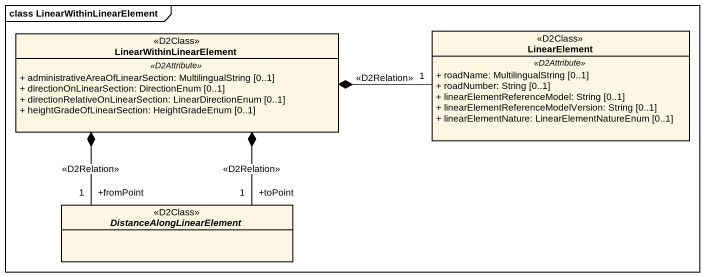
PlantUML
@startuml
mainframe class LinearWithinLinearElement
hide circle
hide empty members
skinparam classAttributeIconSize 0
class LinearWithinLinearElement <<D2Class>> {
  .. <<D2Attribute>> ..
  + administrativeAreaOfLinearSection: MultilingualString [0..1]
  + directionOnLinearSection: DirectionEnum [0..1]
  + directionRelativeOnLinearSection: LinearDirectionEnum [0..1]
  + heightGradeOfLinearSection: HeightGradeEnum [0..1]
}
class LinearElement <<D2Class>> {
  .. <<D2Attribute>> ..
  + roadName: MultilingualString [0..1]
  + roadNumber: String [0..1]
  + linearElementReferenceModel: String [0..1]
  + linearElementReferenceModelVersion: String [0..1]
  + linearElementNature: LinearElementNatureEnum [0..1]
}
abstract class DistanceAlongLinearElement <<D2Class>>
LinearElement "1" -left-* LinearWithinLinearElement : <<D2Relation>>
DistanceAlongLinearElement "+fromPoint\n1" -up-* LinearWithinLinearElement : <<D2Relation>>
DistanceAlongLinearElement "+toPoint\n1" -up-* LinearWithinLinearElement : <<D2Relation>>
@enduml
